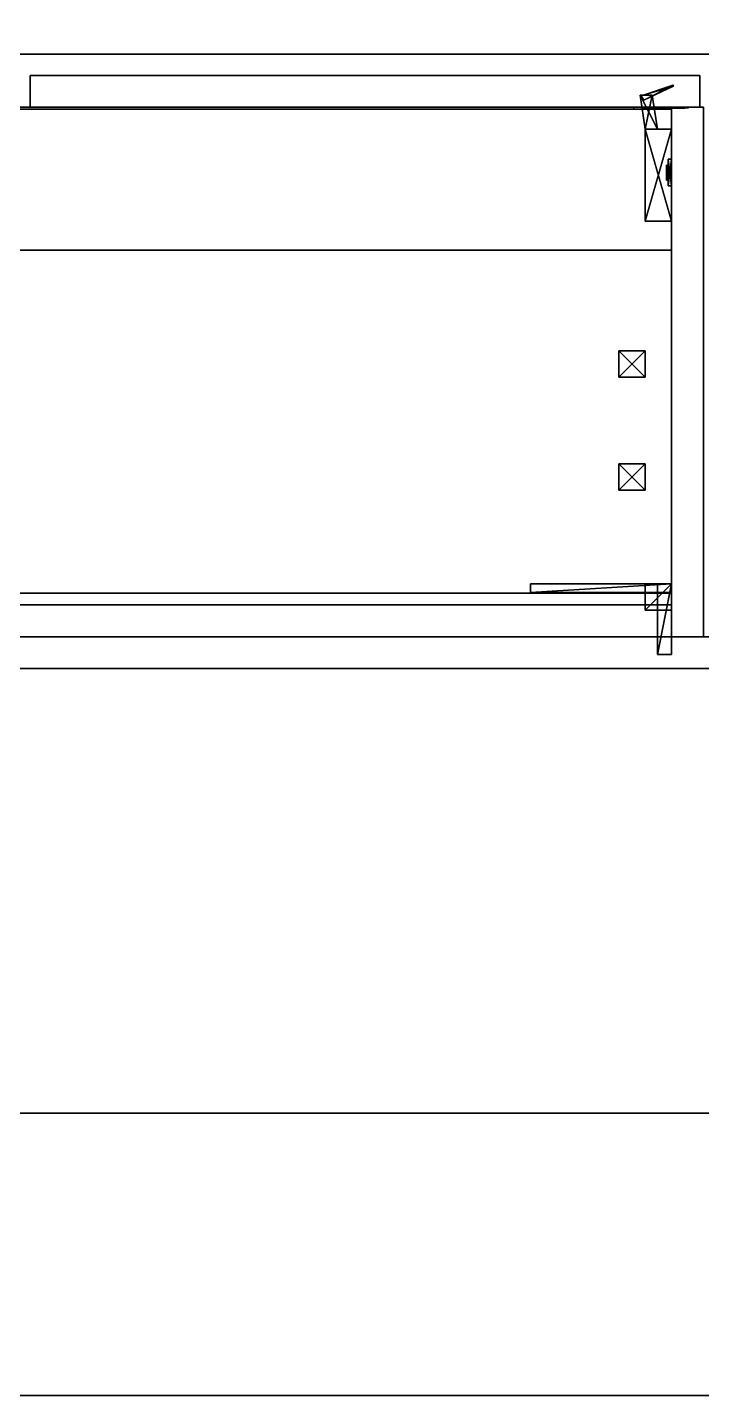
# Model space of a CAD drawing. Extents: x 0 to 6014, y -2463 to 0.
# Drawn here: x 2670 to 3052, y -2463 to -1688 of the extents above; entities that cross this region are included whole.
import ezdxf

# ---------------------------------------------------------------- set-up
doc = ezdxf.new("R2010")
doc.units = 0
for name, color, linetype in [('LAYER0', 7, 'CONTINUOUS'), ('LAYER1', 7, 'CONTINUOUS'), ('LAYER381', 7, 'CONTINUOUS'), ('LAYER426', 7, 'CONTINUOUS'), ('LAYER427', 7, 'CONTINUOUS'), ('LAYER429', 2, 'CONTINUOUS'), ('LAYER430', 7, 'CONTINUOUS'), ('LAYER431', 253, 'CONTINUOUS'), ('LAYER432', 253, 'CONTINUOUS'), ('LAYER433', 253, 'CONTINUOUS'), ('LAYER434', 253, 'CONTINUOUS'), ('LAYER435', 253, 'CONTINUOUS'), ('LAYER436', 253, 'CONTINUOUS'), ('LAYER445', 7, 'CONTINUOUS'), ('LAYER446', 7, 'CONTINUOUS'), ('LAYER447', 7, 'CONTINUOUS'), ('LAYER453', 28, 'CONTINUOUS'), ('LAYER454', 253, 'CONTINUOUS'), ('LAYER455', 28, 'CONTINUOUS'), ('LAYER456', 253, 'CONTINUOUS'), ('LAYER457', 251, 'CONTINUOUS'), ('LAYER458', 253, 'CONTINUOUS'), ('LAYER461', 253, 'CONTINUOUS'), ('LAYER564', 251, 'CONTINUOUS')]:
    doc.layers.add(name, color=color, linetype=linetype)

msp = doc.modelspace()

# ---------------------------------------------------------------- linework, layer by layer
at = {"layer": 'LAYER0'}
for points, invisible_edges in [([(1510, -275), (4585, -10), (2107, -1850), (1510, -275)], 7), ([(1510, -10, 5), (2107, -1850, 5), (4585, -10, 5), (1510, -10, 5)], 3), ([(2107, -1850), (4585, -10), (2107, -2463), (2107, -1850)], 3), ([(2107, -2463), (4585, -10), (4585, -650), (2107, -2463)], 5), ([(4585, -10, 5), (2107, -1850, 5), (4585, -650, 5), (4585, -10, 5)], 3), ([(2107, -2463), (4585, -650), (6013.69, -2463), (2107, -2463)], 3), ([(2107, -1850, 5), (6013.69, -2463, 5), (4585, -650, 5), (2107, -1850, 5)], 7), ([(6013.69, -2463, 5), (2107, -1850, 5), (2107, -2463, 5), (6013.69, -2463, 5)], 1), ([(6013.69, -2463, 5), (2107, -2463), (6013.69, -2463), (6013.69, -2463, 5)], 1), ([(2107, -2463), (6013.69, -2463, 5), (2107, -2463, 5), (2107, -2463)], 1)]:
    msp.add_3dface(points, dxfattribs=dict(at, invisible_edges=invisible_edges))
at = {"layer": 'LAYER381', "invisible_edges": 1}
for points in [[(3612, -1703, 895), (2257, -2303, 895), (2257, -1703, 895), (3612, -1703, 895)], [(2257, -2303, 895), (3612, -1703, 895), (3612, -2303, 895), (2257, -2303, 895)], [(2257, -1703, 915), (3612, -1703, 895), (2257, -1703, 895), (2257, -1703, 915)], [(3612, -1703, 895), (2257, -1703, 915), (3612, -1703, 915), (3612, -1703, 895)], [(3612, -2303, 915), (2257, -1703, 915), (2257, -2303, 915), (3612, -2303, 915)], [(2257, -1703, 915), (3612, -2303, 915), (3612, -1703, 915), (2257, -1703, 915)], [(3612, -2303, 915), (2257, -2303, 895), (3612, -2303, 895), (3612, -2303, 915)], [(2257, -2303, 895), (3612, -2303, 915), (2257, -2303, 915), (2257, -2303, 895)]]:
    msp.add_3dface(points, dxfattribs=at)
at = {"layer": 'LAYER426', "invisible_edges": 1}
for points in [[(3035, -2008.4, 543.5), (2305, -1733, 543.5), (2305, -2008.4, 543.5), (3035, -2008.4, 543.5)], [(2305, -1733, 543.5), (3035, -2008.4, 543.5), (3035, -1733, 543.5), (2305, -1733, 543.5)], [(3035, -1733, 525.5), (2305, -1733, 543.5), (3035, -1733, 543.5), (3035, -1733, 525.5)], [(2305, -1733, 543.5), (3035, -1733, 525.5), (2305, -1733, 525.5), (2305, -1733, 543.5)], [(3035, -1733, 525.5), (2305, -2008.4, 525.5), (2305, -1733, 525.5), (3035, -1733, 525.5)], [(2305, -2008.4, 525.5), (3035, -1733, 525.5), (3035, -2008.4, 525.5), (2305, -2008.4, 525.5)], [(3035, -2008.4, 543.5), (3035, -1733, 525.5), (3035, -1733, 543.5), (3035, -2008.4, 543.5)], [(3035, -1733, 525.5), (3035, -2008.4, 543.5), (3035, -2008.4, 525.5), (3035, -1733, 525.5)], [(2305, -2008.4, 525.5), (3035, -2008.4, 543.5), (2305, -2008.4, 543.5), (2305, -2008.4, 525.5)], [(3035, -2008.4, 543.5), (2305, -2008.4, 525.5), (3035, -2008.4, 525.5), (3035, -2008.4, 543.5)]]:
    msp.add_3dface(points, dxfattribs=at)
at = {"layer": 'LAYER427', "invisible_edges": 1}
for points in [[(3035, -2033, 895), (3035, -1733, 155), (3035, -2033, 155), (3035, -2033, 895)], [(3035, -1733, 155), (3035, -2033, 895), (3035, -1733, 895), (3035, -1733, 155)], [(3053, -2033, 155), (3035, -1733, 155), (3053, -1733, 155), (3053, -2033, 155)], [(3035, -1733, 155), (3053, -2033, 155), (3035, -2033, 155), (3035, -1733, 155)], [(3053, -1733, 895), (3035, -1733, 155), (3035, -1733, 895), (3053, -1733, 895)], [(3035, -1733, 155), (3053, -1733, 895), (3053, -1733, 155), (3035, -1733, 155)], [(3035, -2033, 895), (3053, -1733, 895), (3035, -1733, 895), (3035, -2033, 895)], [(3053, -1733, 895), (3035, -2033, 895), (3053, -2033, 895), (3053, -1733, 895)], [(3053, -2033, 155), (3035, -2033, 895), (3035, -2033, 155), (3053, -2033, 155)], [(3035, -2033, 895), (3053, -2033, 155), (3053, -2033, 895), (3035, -2033, 895)]]:
    msp.add_3dface(points, dxfattribs=at)
at = {"layer": 'LAYER429'}
for points in [[(2955, -2003, 842.5), (2955, -2008, 842.5), (2955, -2003, 865.5), (2955, -2003, 842.5)], [(2955, -2003, 865.5), (2955, -2008, 842.5), (2955, -2008, 865.5), (2955, -2003, 865.5)], [(2955, -2003, 865.5), (2955, -2008, 865.5), (3035, -2003, 865.5), (2955, -2003, 865.5)], [(3035, -2003, 865.5), (2955, -2008, 865.5), (3035, -2008, 865.5), (3035, -2003, 865.5)], [(2955, -2003, 865.5), (3035, -2003, 865.5), (2955, -2003, 842.5), (2955, -2003, 865.5)], [(2955, -2003, 842.5), (3035, -2003, 865.5), (3035, -2003, 842.5), (2955, -2003, 842.5)], [(2955, -2003, 842.5), (3035, -2003, 842.5), (2955, -2008, 842.5), (2955, -2003, 842.5)], [(2955, -2008, 842.5), (3035, -2003, 842.5), (3035, -2008, 842.5), (2955, -2008, 842.5)], [(3035, -2003, 865.5), (3035, -2008, 865.5), (3035, -2003, 842.5), (3035, -2003, 865.5)], [(3035, -2003, 842.5), (3035, -2008, 865.5), (3035, -2008, 842.5), (3035, -2003, 842.5)], [(2955, -2008, 842.5), (3035, -2008, 842.5), (2955, -2008, 865.5), (2955, -2008, 842.5)], [(2955, -2008, 865.5), (3035, -2008, 842.5), (3035, -2008, 865.5), (2955, -2008, 865.5)]]:
    msp.add_3dface(points, dxfattribs=at)
at = {"layer": 'LAYER430', "invisible_edges": 1}
for points in [[(3035, -2003, 842.5), (2955, -2003, 865.5), (3035, -2003, 865.5), (3035, -2003, 842.5)], [(2955, -2003, 865.5), (3035, -2003, 842.5), (2955, -2003, 842.5), (2955, -2003, 865.5)], [(3035, -2008, 865.5), (2955, -2003, 865.5), (2955, -2008, 865.5), (3035, -2008, 865.5)], [(2955, -2003, 865.5), (3035, -2008, 865.5), (3035, -2003, 865.5), (2955, -2003, 865.5)], [(2955, -2008, 842.5), (2955, -2003, 865.5), (2955, -2003, 842.5), (2955, -2008, 842.5)], [(2955, -2003, 865.5), (2955, -2008, 842.5), (2955, -2008, 865.5), (2955, -2003, 865.5)], [(3035, -2003, 842.5), (2955, -2008, 842.5), (2955, -2003, 842.5), (3035, -2003, 842.5)], [(2955, -2008, 842.5), (3035, -2003, 842.5), (3035, -2008, 842.5), (2955, -2008, 842.5)], [(3035, -2008, 865.5), (3035, -2003, 842.5), (3035, -2003, 865.5), (3035, -2008, 865.5)], [(3035, -2003, 842.5), (3035, -2008, 865.5), (3035, -2008, 842.5), (3035, -2003, 842.5)], [(2955, -2008, 842.5), (3035, -2008, 865.5), (2955, -2008, 865.5), (2955, -2008, 842.5)], [(3035, -2008, 865.5), (2955, -2008, 842.5), (3035, -2008, 842.5), (3035, -2008, 865.5)]]:
    msp.add_3dface(points, dxfattribs=at)
at = {"layer": 'LAYER431'}
for points in [[(3020, -2003, 850.5), (3020, -2018, 850.5), (3020, -2003, 865.5), (3020, -2003, 850.5)], [(3020, -2003, 865.5), (3020, -2018, 850.5), (3020, -2018, 865.5), (3020, -2003, 865.5)], [(3020, -2003, 865.5), (3020, -2018, 865.5), (3035, -2003, 865.5), (3020, -2003, 865.5)], [(3035, -2003, 865.5), (3020, -2018, 865.5), (3035, -2018, 865.5), (3035, -2003, 865.5)], [(3020, -2003, 865.5), (3035, -2003, 865.5), (3020, -2003, 850.5), (3020, -2003, 865.5)], [(3020, -2003, 850.5), (3035, -2003, 865.5), (3035, -2003, 850.5), (3020, -2003, 850.5)], [(3020, -2003, 850.5), (3035, -2003, 850.5), (3020, -2018, 850.5), (3020, -2003, 850.5)], [(3020, -2018, 850.5), (3035, -2003, 850.5), (3035, -2018, 850.5), (3020, -2018, 850.5)], [(3035, -2003, 865.5), (3035, -2018, 865.5), (3035, -2003, 850.5), (3035, -2003, 865.5)], [(3035, -2003, 850.5), (3035, -2018, 865.5), (3035, -2018, 850.5), (3035, -2003, 850.5)], [(3020, -2018, 850.5), (3035, -2018, 850.5), (3020, -2018, 865.5), (3020, -2018, 850.5)], [(3020, -2018, 865.5), (3035, -2018, 850.5), (3035, -2018, 865.5), (3020, -2018, 865.5)]]:
    msp.add_3dface(points, dxfattribs=at)
at = {"layer": 'LAYER432'}
for points in [[(3020, -2003, 850.5), (3020, -2018, 850.5), (3020, -2003, 865.5), (3020, -2003, 850.5)], [(3020, -2003, 865.5), (3020, -2018, 850.5), (3020, -2018, 865.5), (3020, -2003, 865.5)], [(3020, -2003, 865.5), (3020, -2018, 865.5), (3035, -2003, 865.5), (3020, -2003, 865.5)], [(3035, -2003, 865.5), (3020, -2018, 865.5), (3035, -2018, 865.5), (3035, -2003, 865.5)], [(3020, -2003, 865.5), (3035, -2003, 865.5), (3020, -2003, 850.5), (3020, -2003, 865.5)], [(3020, -2003, 850.5), (3035, -2003, 865.5), (3035, -2003, 850.5), (3020, -2003, 850.5)], [(3020, -2003, 850.5), (3035, -2003, 850.5), (3020, -2018, 850.5), (3020, -2003, 850.5)], [(3020, -2018, 850.5), (3035, -2003, 850.5), (3035, -2018, 850.5), (3020, -2018, 850.5)], [(3035, -2003, 865.5), (3035, -2018, 865.5), (3035, -2003, 850.5), (3035, -2003, 865.5)], [(3035, -2003, 850.5), (3035, -2018, 865.5), (3035, -2018, 850.5), (3035, -2003, 850.5)], [(3020, -2018, 850.5), (3035, -2018, 850.5), (3020, -2018, 865.5), (3020, -2018, 850.5)], [(3020, -2018, 865.5), (3035, -2018, 850.5), (3035, -2018, 865.5), (3020, -2018, 865.5)]]:
    msp.add_3dface(points, dxfattribs=at)
at = {"layer": 'LAYER433'}
for points in [[(3020, -2003, 850.5), (3020, -2018, 850.5), (3020, -2003, 865.5), (3020, -2003, 850.5)], [(3020, -2003, 865.5), (3020, -2018, 850.5), (3020, -2018, 865.5), (3020, -2003, 865.5)], [(3020, -2003, 865.5), (3020, -2018, 865.5), (3035, -2003, 865.5), (3020, -2003, 865.5)], [(3035, -2003, 865.5), (3020, -2018, 865.5), (3035, -2018, 865.5), (3035, -2003, 865.5)], [(3020, -2003, 865.5), (3035, -2003, 865.5), (3020, -2003, 850.5), (3020, -2003, 865.5)], [(3020, -2003, 850.5), (3035, -2003, 865.5), (3035, -2003, 850.5), (3020, -2003, 850.5)], [(3020, -2003, 850.5), (3035, -2003, 850.5), (3020, -2018, 850.5), (3020, -2003, 850.5)], [(3020, -2018, 850.5), (3035, -2003, 850.5), (3035, -2018, 850.5), (3020, -2018, 850.5)], [(3035, -2003, 865.5), (3035, -2018, 865.5), (3035, -2003, 850.5), (3035, -2003, 865.5)], [(3035, -2003, 850.5), (3035, -2018, 865.5), (3035, -2018, 850.5), (3035, -2003, 850.5)], [(3020, -2018, 850.5), (3035, -2018, 850.5), (3020, -2018, 865.5), (3020, -2018, 850.5)], [(3020, -2018, 865.5), (3035, -2018, 850.5), (3035, -2018, 865.5), (3020, -2018, 865.5)]]:
    msp.add_3dface(points, dxfattribs=at)
at = {"layer": 'LAYER434'}
for points in [[(3020, -2003, 850.5), (3020, -2018, 850.5), (3020, -2003, 865.5), (3020, -2003, 850.5)], [(3020, -2003, 865.5), (3020, -2018, 850.5), (3020, -2018, 865.5), (3020, -2003, 865.5)], [(3020, -2003, 865.5), (3020, -2018, 865.5), (3035, -2003, 865.5), (3020, -2003, 865.5)], [(3035, -2003, 865.5), (3020, -2018, 865.5), (3035, -2018, 865.5), (3035, -2003, 865.5)], [(3020, -2003, 865.5), (3035, -2003, 865.5), (3020, -2003, 850.5), (3020, -2003, 865.5)], [(3020, -2003, 850.5), (3035, -2003, 865.5), (3035, -2003, 850.5), (3020, -2003, 850.5)], [(3020, -2003, 850.5), (3035, -2003, 850.5), (3020, -2018, 850.5), (3020, -2003, 850.5)], [(3020, -2018, 850.5), (3035, -2003, 850.5), (3035, -2018, 850.5), (3020, -2018, 850.5)], [(3035, -2003, 865.5), (3035, -2018, 865.5), (3035, -2003, 850.5), (3035, -2003, 865.5)], [(3035, -2003, 850.5), (3035, -2018, 865.5), (3035, -2018, 850.5), (3035, -2003, 850.5)], [(3020, -2018, 850.5), (3035, -2018, 850.5), (3020, -2018, 865.5), (3020, -2018, 850.5)], [(3020, -2018, 865.5), (3035, -2018, 850.5), (3035, -2018, 865.5), (3020, -2018, 865.5)]]:
    msp.add_3dface(points, dxfattribs=at)
at = {"layer": 'LAYER435'}
for points in [[(3027, -2003, 857.5), (3027, -2043, 857.5), (3027, -2003, 865.5), (3027, -2003, 857.5)], [(3027, -2003, 865.5), (3027, -2043, 857.5), (3027, -2043, 865.5), (3027, -2003, 865.5)], [(3027, -2003, 865.5), (3027, -2043, 865.5), (3035, -2003, 865.5), (3027, -2003, 865.5)], [(3035, -2003, 865.5), (3027, -2043, 865.5), (3035, -2043, 865.5), (3035, -2003, 865.5)], [(3027, -2003, 865.5), (3035, -2003, 865.5), (3027, -2003, 857.5), (3027, -2003, 865.5)], [(3027, -2003, 857.5), (3035, -2003, 865.5), (3035, -2003, 857.5), (3027, -2003, 857.5)], [(3027, -2003, 857.5), (3035, -2003, 857.5), (3027, -2043, 857.5), (3027, -2003, 857.5)], [(3027, -2043, 857.5), (3035, -2003, 857.5), (3035, -2043, 857.5), (3027, -2043, 857.5)], [(3035, -2003, 865.5), (3035, -2043, 865.5), (3035, -2003, 857.5), (3035, -2003, 865.5)], [(3035, -2003, 857.5), (3035, -2043, 865.5), (3035, -2043, 857.5), (3035, -2003, 857.5)], [(3027, -2043, 857.5), (3035, -2043, 857.5), (3027, -2043, 865.5), (3027, -2043, 857.5)], [(3027, -2043, 865.5), (3035, -2043, 857.5), (3035, -2043, 865.5), (3027, -2043, 865.5)]]:
    msp.add_3dface(points, dxfattribs=at)
at = {"layer": 'LAYER436'}
for points in [[(2955, -2003, 849.5), (2955, -2008, 849.5), (2955, -2003, 865.5), (2955, -2003, 849.5)], [(2955, -2003, 865.5), (2955, -2008, 849.5), (2955, -2008, 865.5), (2955, -2003, 865.5)], [(2955, -2003, 865.5), (2955, -2008, 865.5), (3035, -2003, 865.5), (2955, -2003, 865.5)], [(3035, -2003, 865.5), (2955, -2008, 865.5), (3035, -2008, 865.5), (3035, -2003, 865.5)], [(2955, -2003, 865.5), (3035, -2003, 865.5), (2955, -2003, 849.5), (2955, -2003, 865.5)], [(2955, -2003, 849.5), (3035, -2003, 865.5), (3035, -2003, 849.5), (2955, -2003, 849.5)], [(2955, -2003, 849.5), (3035, -2003, 849.5), (2955, -2008, 849.5), (2955, -2003, 849.5)], [(2955, -2008, 849.5), (3035, -2003, 849.5), (3035, -2008, 849.5), (2955, -2008, 849.5)], [(3035, -2003, 865.5), (3035, -2008, 865.5), (3035, -2003, 849.5), (3035, -2003, 865.5)], [(3035, -2003, 849.5), (3035, -2008, 865.5), (3035, -2008, 849.5), (3035, -2003, 849.5)], [(2955, -2008, 849.5), (3035, -2008, 849.5), (2955, -2008, 865.5), (2955, -2008, 849.5)], [(2955, -2008, 865.5), (3035, -2008, 849.5), (3035, -2008, 865.5), (2955, -2008, 865.5)]]:
    msp.add_3dface(points, dxfattribs=at)
at = {"layer": 'LAYER445', "invisible_edges": 1}
for points in [[(2305, -2033, 156), (3035, -1733, 156), (3035, -2033, 156), (2305, -2033, 156)], [(3035, -1733, 156), (2305, -2033, 156), (2305, -1733, 156), (3035, -1733, 156)], [(2305, -1733, 174), (3035, -1733, 156), (2305, -1733, 156), (2305, -1733, 174)], [(3035, -1733, 156), (2305, -1733, 174), (3035, -1733, 174), (3035, -1733, 156)], [(2305, -1733, 174), (3035, -2033, 174), (3035, -1733, 174), (2305, -1733, 174)], [(3035, -2033, 174), (2305, -1733, 174), (2305, -2033, 174), (3035, -2033, 174)], [(3035, -2033, 174), (3035, -1733, 156), (3035, -1733, 174), (3035, -2033, 174)], [(3035, -1733, 156), (3035, -2033, 174), (3035, -2033, 156), (3035, -1733, 156)], [(3035, -2033, 174), (2305, -2033, 156), (3035, -2033, 156), (3035, -2033, 174)], [(2305, -2033, 156), (3035, -2033, 174), (2305, -2033, 174), (2305, -2033, 156)]]:
    msp.add_3dface(points, dxfattribs=at)
at = {"layer": 'LAYER446', "invisible_edges": 1}
for points in [[(2305, -1814, 876.5), (3035, -1734, 876.5), (3035, -1814, 876.5), (2305, -1814, 876.5)], [(3035, -1734, 876.5), (2305, -1814, 876.5), (2305, -1734, 876.5), (3035, -1734, 876.5)], [(2305, -1734, 894.5), (3035, -1734, 876.5), (2305, -1734, 876.5), (2305, -1734, 894.5)], [(3035, -1734, 876.5), (2305, -1734, 894.5), (3035, -1734, 894.5), (3035, -1734, 876.5)], [(2305, -1734, 894.5), (3035, -1814, 894.5), (3035, -1734, 894.5), (2305, -1734, 894.5)], [(3035, -1814, 894.5), (2305, -1734, 894.5), (2305, -1814, 894.5), (3035, -1814, 894.5)], [(3035, -1814, 894.5), (3035, -1734, 876.5), (3035, -1734, 894.5), (3035, -1814, 894.5)], [(3035, -1734, 876.5), (3035, -1814, 894.5), (3035, -1814, 876.5), (3035, -1734, 876.5)], [(3035, -1814, 894.5), (2305, -1814, 876.5), (3035, -1814, 876.5), (3035, -1814, 894.5)], [(2305, -1814, 876.5), (3035, -1814, 894.5), (2305, -1814, 894.5), (2305, -1814, 876.5)]]:
    msp.add_3dface(points, dxfattribs=at)
at = {"layer": 'LAYER447', "invisible_edges": 1}
for points in [[(2305, -2015, 775), (3035, -2033, 775), (2305, -2033, 775), (2305, -2015, 775)], [(3035, -2033, 775), (2305, -2015, 775), (3035, -2015, 775), (3035, -2033, 775)], [(3035, -2015, 895), (2305, -2033, 895), (3035, -2033, 895), (3035, -2015, 895)], [(2305, -2033, 895), (3035, -2015, 895), (2305, -2015, 895), (2305, -2033, 895)], [(2305, -2015, 775), (3035, -2015, 895), (3035, -2015, 775), (2305, -2015, 775)], [(3035, -2015, 895), (2305, -2015, 775), (2305, -2015, 895), (3035, -2015, 895)], [(3035, -2015, 895), (3035, -2033, 775), (3035, -2015, 775), (3035, -2015, 895)], [(3035, -2033, 775), (3035, -2015, 895), (3035, -2033, 895), (3035, -2033, 775)], [(2305, -2033, 895), (3035, -2033, 775), (3035, -2033, 895), (2305, -2033, 895)], [(3035, -2033, 775), (2305, -2033, 895), (2305, -2033, 775), (3035, -2033, 775)]]:
    msp.add_3dface(points, dxfattribs=at)
at = {"layer": 'LAYER453'}
for points in [[(3013.5, -1734, 279), (3013.5, -1733, 279), (3013.5, -1734, 279)], [(3031.5, -1734, 237), (3031.5, -1733, 237), (3013.5, -1733, 237), (3013.5, -1734, 237)], [(3013.5, -1733, 237), (3013.5, -1733, 279), (3013.5, -1734, 279), (3013.5, -1734, 237)], [(3031.5, -1734, 279), (3031.5, -1733, 279), (3013.5, -1733, 279), (3013.5, -1734, 279)], [(3013.5, -1733, 237), (3031.5, -1733, 237), (3031.5, -1733, 279), (3013.5, -1733, 279)], [(3013.5, -1734, 237), (3031.5, -1734, 237), (3031.5, -1734, 237), (3013.5, -1734, 237)], [(3013.5, -1734, 279), (3031.5, -1734, 279), (3031.5, -1734, 279), (3013.5, -1734, 279)], [(3018.5, -1733, 249), (3018.5, -1733, 267), (3018.5, -1733, 249)], [(3018.5, -1734, 249), (3018.5, -1733, 249), (3018.5, -1733, 267), (3018.5, -1734, 267)], [(3018.5, -1734, 249), (3018.5, -1733, 249), (3031.5, -1733, 249), (3031.5, -1734, 249)], [(3018.5, -1734, 267), (3018.5, -1733, 267), (3031.5, -1733, 267), (3031.5, -1734, 267)], [(3031.5, -1733, 249), (3031.5, -1733, 237), (3031.5, -1733, 249)], [(3031.5, -1733, 267), (3031.5, -1733, 279), (3031.5, -1733, 267)], [(3031.5, -1734, 249), (3031.5, -1733, 249), (3031.5, -1733, 237), (3031.5, -1734, 237)], [(3031.5, -1734, 267), (3031.5, -1733, 267), (3031.5, -1733, 279), (3031.5, -1734, 279)]]:
    msp.add_3dface(points, dxfattribs=at)
for points, invisible_edges in [([(3013.5, -1734, 279), (3013.5, -1734, 237), (3018.5, -1734, 249), (3018.5, -1734, 267)], 10), ([(3013.5, -1734, 237), (3018.5, -1734, 249), (3031.5, -1734, 249), (3031.5, -1734, 237)], 1), ([(3013.5, -1734, 279), (3018.5, -1734, 267), (3031.5, -1734, 267), (3031.5, -1734, 279)], 1), ([(3031.5, -1733.5, 267), (3031.5, -1733.5, 249), (3018.5, -1733.5, 249), (3018.5, -1733.5, 267)], 1), ([(3031.5, -1733.25, 245), (3036.475, -1733.25, 245.9896), (3035.5, -1733.25, 252.5), (3031.5, -1733.25, 249)], 2), ([(3036.475, -1733.25, 270.0104), (3031.5, -1733.25, 271), (3031.5, -1733.25, 267), (3035.5, -1733.25, 263.5)], 8), ([(3035.709, -1733.5, 263.3167), (3035.5, -1733.5, 252.5), (3031.5, -1733.5, 249), (3031.5, -1733.5, 267)], 5), ([(3036.475, -1733.25, 245.9896), (3040.692, -1733.25, 248.8076), (3039, -1733.25, 252.5), (3035.5, -1733.25, 252.5)], 10), ([(3040.692, -1733.25, 267.1924), (3036.475, -1733.25, 270.0104), (3035.5, -1733.25, 263.5), (3039, -1733.25, 263.5)], 10), ([(3042.5, -1733.5, 263.5), (3042.5, -1733.5, 252.5), (3035.5, -1733.5, 252.5), (3035.709, -1733.5, 263.3167)], 4), ([(3040.692, -1733.25, 248.8076), (3043.51, -1733.25, 253.0251), (3042.5, -1733.25, 252.5), (3039, -1733.25, 252.5)], 10), ([(3043.51, -1733.25, 262.9749), (3040.692, -1733.25, 267.1924), (3039, -1733.25, 263.5), (3042.5, -1733.25, 263.5)], 10), ([(3043.51, -1733.25, 253.0251), (3044.5, -1733.25, 258), (3042.5, -1733.25, 258), (3042.5, -1733.25, 252.5)], 10), ([(3044.5, -1733.25, 258), (3043.51, -1733.25, 262.9749), (3042.5, -1733.25, 263.5), (3042.5, -1733.25, 258)], 10)]:
    msp.add_3dface(points, dxfattribs=dict(at, invisible_edges=invisible_edges))
at = {"layer": 'LAYER454'}
for points in [[(3017.818, -1726.544, 252.3477), (3035.591, -1720.5, 252.3477), (3019.308, -1728.925, 252.3477), (3017.818, -1726.544, 252.3477)], [(3035.591, -1720.5, 263.652), (3017.818, -1726.544, 263.652), (3036.082, -1721.077, 263.652), (3035.591, -1720.5, 263.652)], [(3017.818, -1726.544, 252.3477), (3035.591, -1720.5, 263.652), (3035.591, -1720.5, 252.3477), (3017.818, -1726.544, 252.3477)], [(3017.818, -1726.544, 263.652), (3035.591, -1720.5, 263.652), (3017.818, -1726.544, 252.3477), (3017.818, -1726.544, 263.652)], [(3036.082, -1721.077, 263.652), (3017.818, -1726.544, 263.652), (3019.308, -1728.925, 263.652), (3036.082, -1721.077, 263.652)], [(3019.308, -1728.925, 252.3477), (3035.591, -1720.5, 252.3477), (3036.082, -1721.077, 252.3477), (3019.308, -1728.925, 252.3477)], [(3027.042, -1745.5, 251.2174), (3017.094, -1726.135, 251.2174), (3024.058, -1726.135, 251.2174), (3027.042, -1745.5, 251.2174)], [(3020.079, -1745.5, 251.2174), (3017.094, -1726.135, 251.2174), (3027.042, -1745.5, 251.2174), (3020.079, -1745.5, 251.2174)], [(3017.094, -1726.135, 264.7826), (3020.079, -1745.5, 264.7826), (3024.058, -1726.135, 264.7826), (3017.094, -1726.135, 264.7826)], [(3020.079, -1745.5, 251.2174), (3017.094, -1726.135, 264.7826), (3017.094, -1726.135, 251.2174), (3020.079, -1745.5, 251.2174)], [(3020.079, -1745.5, 264.7826), (3017.094, -1726.135, 264.7826), (3020.079, -1745.5, 251.2174), (3020.079, -1745.5, 264.7826)], [(3024.058, -1726.135, 264.7826), (3020.079, -1745.5, 264.7826), (3027.042, -1745.5, 264.7826), (3024.058, -1726.135, 264.7826)], [(3035, -1797.5, 251.2174), (3020.079, -1745.5, 251.2174), (3035, -1745.5, 251.2174), (3035, -1797.5, 251.2174)], [(3020.079, -1797.5, 251.2174), (3020.079, -1745.5, 251.2174), (3035, -1797.5, 251.2174), (3020.079, -1797.5, 251.2174)], [(3035, -1745.5, 264.7826), (3020.079, -1797.5, 264.7826), (3035, -1797.5, 264.7826), (3035, -1745.5, 264.7826)], [(3020.079, -1745.5, 264.7826), (3020.079, -1797.5, 264.7826), (3035, -1745.5, 264.7826), (3020.079, -1745.5, 264.7826)], [(3020.079, -1797.5, 251.2174), (3020.079, -1745.5, 264.7826), (3020.079, -1745.5, 251.2174), (3020.079, -1797.5, 251.2174)], [(3020.079, -1797.5, 264.7826), (3020.079, -1745.5, 264.7826), (3020.079, -1797.5, 251.2174), (3020.079, -1797.5, 264.7826)], [(3033.01, -1765.757, 276.0869), (3032.016, -1770, 271.2909), (3032.016, -1765.757, 276.0869), (3033.01, -1765.757, 276.0869)], [(3033.01, -1770, 271.2909), (3032.016, -1770, 271.2909), (3033.01, -1765.757, 276.0869), (3033.01, -1770, 271.2909)], [(3033.01, -1765.757, 276.0869), (3032.016, -1770, 280.883), (3033.01, -1770, 280.883), (3033.01, -1765.757, 276.0869)], [(3032.016, -1765.757, 276.0869), (3032.016, -1770, 280.883), (3033.01, -1765.757, 276.0869), (3032.016, -1765.757, 276.0869)], [(3032.016, -1765.757, 276.0869), (3032.016, -1774.243, 276.0869), (3032.016, -1770, 280.883), (3032.016, -1765.757, 276.0869)], [(3032.016, -1770, 271.2909), (3032.016, -1774.243, 276.0869), (3032.016, -1765.757, 276.0869), (3032.016, -1770, 271.2909)], [(3033.01, -1765.757, 239.913), (3032.016, -1770, 235.117), (3032.016, -1765.757, 239.913), (3033.01, -1765.757, 239.913)], [(3033.01, -1770, 235.117), (3032.016, -1770, 235.117), (3033.01, -1765.757, 239.913), (3033.01, -1770, 235.117)], [(3033.01, -1765.757, 239.913), (3032.016, -1770, 244.7091), (3033.01, -1770, 244.7091), (3033.01, -1765.757, 239.913)], [(3032.016, -1765.757, 239.913), (3032.016, -1770, 244.7091), (3033.01, -1765.757, 239.913), (3032.016, -1765.757, 239.913)], [(3032.016, -1765.757, 239.913), (3032.016, -1774.243, 239.913), (3032.016, -1770, 244.7091), (3032.016, -1765.757, 239.913)], [(3032.016, -1770, 235.117), (3032.016, -1774.243, 239.913), (3032.016, -1765.757, 239.913), (3032.016, -1770, 235.117)], [(3035, -1777.5, 284), (3035, -1762.5, 284), (3033.01, -1762.5, 284), (3035, -1777.5, 284)], [(3033.01, -1777.5, 284), (3035, -1777.5, 284), (3033.01, -1762.5, 284), (3033.01, -1777.5, 284)], [(3035, -1762.5, 232), (3035, -1777.5, 232), (3033.01, -1777.5, 232), (3035, -1762.5, 232)], [(3033.01, -1762.5, 232), (3035, -1762.5, 232), (3033.01, -1777.5, 232), (3033.01, -1762.5, 232)], [(3033.01, -1762.5, 284), (3035, -1762.5, 284), (3035, -1762.5, 232), (3033.01, -1762.5, 284)], [(3033.01, -1762.5, 232), (3033.01, -1762.5, 284), (3035, -1762.5, 232), (3033.01, -1762.5, 232)], [(3033.01, -1777.5, 284), (3033.01, -1762.5, 284), (3033.01, -1762.5, 232), (3033.01, -1777.5, 284)], [(3033.01, -1777.5, 232), (3033.01, -1777.5, 284), (3033.01, -1762.5, 232), (3033.01, -1777.5, 232)], [(3033.01, -1765.757, 276.0869), (3033.01, -1770, 271.2909), (3033.01, -1770, 280.883), (3033.01, -1765.757, 276.0869)], [(3033.01, -1765.757, 239.913), (3033.01, -1770, 235.117), (3033.01, -1770, 244.7091), (3033.01, -1765.757, 239.913)], [(3033.01, -1770, 271.2909), (3032.016, -1774.243, 276.0869), (3032.016, -1770, 271.2909), (3033.01, -1770, 271.2909)], [(3033.01, -1774.243, 276.0869), (3032.016, -1774.243, 276.0869), (3033.01, -1770, 271.2909), (3033.01, -1774.243, 276.0869)], [(3033.01, -1774.243, 276.0869), (3032.016, -1770, 280.883), (3032.016, -1774.243, 276.0869), (3033.01, -1774.243, 276.0869)], [(3033.01, -1770, 280.883), (3032.016, -1770, 280.883), (3033.01, -1774.243, 276.0869), (3033.01, -1770, 280.883)], [(3033.01, -1770, 235.117), (3032.016, -1774.243, 239.913), (3032.016, -1770, 235.117), (3033.01, -1770, 235.117)], [(3033.01, -1774.243, 239.913), (3032.016, -1774.243, 239.913), (3033.01, -1770, 235.117), (3033.01, -1774.243, 239.913)], [(3033.01, -1774.243, 239.913), (3032.016, -1770, 244.7091), (3032.016, -1774.243, 239.913), (3033.01, -1774.243, 239.913)], [(3033.01, -1770, 244.7091), (3032.016, -1770, 244.7091), (3033.01, -1774.243, 239.913), (3033.01, -1770, 244.7091)], [(3033.01, -1770, 271.2909), (3033.01, -1774.243, 276.0869), (3033.01, -1770, 280.883), (3033.01, -1770, 271.2909)], [(3033.01, -1770, 235.117), (3033.01, -1774.243, 239.913), (3033.01, -1770, 244.7091), (3033.01, -1770, 235.117)], [(3035, -1777.5, 232), (3035, -1777.5, 284), (3033.01, -1777.5, 284), (3035, -1777.5, 232)], [(3033.01, -1777.5, 232), (3035, -1777.5, 232), (3033.01, -1777.5, 284), (3033.01, -1777.5, 232)], [(3035, -1797.5, 264.7826), (3020.079, -1797.5, 251.2174), (3035, -1797.5, 251.2174), (3035, -1797.5, 264.7826)], [(3020.079, -1797.5, 264.7826), (3020.079, -1797.5, 251.2174), (3035, -1797.5, 264.7826), (3020.079, -1797.5, 264.7826)]]:
    msp.add_3dface(points, dxfattribs=at)
at = {"layer": 'LAYER455'}
for points in [[(3013.5, -1734, 813), (3013.5, -1733, 813), (3013.5, -1734, 813)], [(3031.5, -1734, 771), (3031.5, -1733, 771), (3013.5, -1733, 771), (3013.5, -1734, 771)], [(3013.5, -1733, 771), (3013.5, -1733, 813), (3013.5, -1734, 813), (3013.5, -1734, 771)], [(3031.5, -1734, 813), (3031.5, -1733, 813), (3013.5, -1733, 813), (3013.5, -1734, 813)], [(3013.5, -1733, 771), (3031.5, -1733, 771), (3031.5, -1733, 813), (3013.5, -1733, 813)], [(3013.5, -1734, 771), (3031.5, -1734, 771), (3031.5, -1734, 771), (3013.5, -1734, 771)], [(3013.5, -1734, 813), (3031.5, -1734, 813), (3031.5, -1734, 813), (3013.5, -1734, 813)], [(3018.5, -1733, 783), (3018.5, -1733, 801), (3018.5, -1733, 783)], [(3018.5, -1734, 783), (3018.5, -1733, 783), (3018.5, -1733, 801), (3018.5, -1734, 801)], [(3018.5, -1734, 783), (3018.5, -1733, 783), (3031.5, -1733, 783), (3031.5, -1734, 783)], [(3018.5, -1734, 801), (3018.5, -1733, 801), (3031.5, -1733, 801), (3031.5, -1734, 801)], [(3031.5, -1733, 783), (3031.5, -1733, 771), (3031.5, -1733, 783)], [(3031.5, -1733, 801), (3031.5, -1733, 813), (3031.5, -1733, 801)], [(3031.5, -1734, 783), (3031.5, -1733, 783), (3031.5, -1733, 771), (3031.5, -1734, 771)], [(3031.5, -1734, 801), (3031.5, -1733, 801), (3031.5, -1733, 813), (3031.5, -1734, 813)]]:
    msp.add_3dface(points, dxfattribs=at)
for points, invisible_edges in [([(3013.5, -1734, 813), (3013.5, -1734, 771), (3018.5, -1734, 783), (3018.5, -1734, 801)], 10), ([(3013.5, -1734, 771), (3018.5, -1734, 783), (3031.5, -1734, 783), (3031.5, -1734, 771)], 1), ([(3013.5, -1734, 813), (3018.5, -1734, 801), (3031.5, -1734, 801), (3031.5, -1734, 813)], 1), ([(3031.5, -1733.5, 801), (3031.5, -1733.5, 783), (3018.5, -1733.5, 783), (3018.5, -1733.5, 801)], 1), ([(3031.5, -1733.25, 779), (3036.475, -1733.25, 779.9896), (3035.5, -1733.25, 786.5), (3031.5, -1733.25, 783)], 2), ([(3036.475, -1733.25, 804.0104), (3031.5, -1733.25, 805), (3031.5, -1733.25, 801), (3035.5, -1733.25, 797.5)], 8), ([(3035.709, -1733.5, 797.3167), (3035.5, -1733.5, 786.5), (3031.5, -1733.5, 783), (3031.5, -1733.5, 801)], 5), ([(3036.475, -1733.25, 779.9896), (3040.692, -1733.25, 782.8076), (3039, -1733.25, 786.5), (3035.5, -1733.25, 786.5)], 10), ([(3040.692, -1733.25, 801.1924), (3036.475, -1733.25, 804.0104), (3035.5, -1733.25, 797.5), (3039, -1733.25, 797.5)], 10), ([(3042.5, -1733.5, 797.5), (3042.5, -1733.5, 786.5), (3035.5, -1733.5, 786.5), (3035.709, -1733.5, 797.3167)], 4), ([(3040.692, -1733.25, 782.8076), (3043.51, -1733.25, 787.0251), (3042.5, -1733.25, 786.5), (3039, -1733.25, 786.5)], 10), ([(3043.51, -1733.25, 796.9749), (3040.692, -1733.25, 801.1924), (3039, -1733.25, 797.5), (3042.5, -1733.25, 797.5)], 10), ([(3043.51, -1733.25, 787.0251), (3044.5, -1733.25, 792), (3042.5, -1733.25, 792), (3042.5, -1733.25, 786.5)], 10), ([(3044.5, -1733.25, 792), (3043.51, -1733.25, 796.9749), (3042.5, -1733.25, 797.5), (3042.5, -1733.25, 792)], 10)]:
    msp.add_3dface(points, dxfattribs=dict(at, invisible_edges=invisible_edges))
at = {"layer": 'LAYER456'}
for points in [[(3017.818, -1726.544, 786.3477), (3035.591, -1720.5, 786.3477), (3019.308, -1728.925, 786.3477), (3017.818, -1726.544, 786.3477)], [(3035.591, -1720.5, 797.652), (3017.818, -1726.544, 797.652), (3036.082, -1721.077, 797.652), (3035.591, -1720.5, 797.652)], [(3017.818, -1726.544, 786.3477), (3035.591, -1720.5, 797.652), (3035.591, -1720.5, 786.3477), (3017.818, -1726.544, 786.3477)], [(3017.818, -1726.544, 797.652), (3035.591, -1720.5, 797.652), (3017.818, -1726.544, 786.3477), (3017.818, -1726.544, 797.652)], [(3036.082, -1721.077, 797.652), (3017.818, -1726.544, 797.652), (3019.308, -1728.925, 797.652), (3036.082, -1721.077, 797.652)], [(3019.308, -1728.925, 786.3477), (3035.591, -1720.5, 786.3477), (3036.082, -1721.077, 786.3477), (3019.308, -1728.925, 786.3477)], [(3027.042, -1745.5, 785.2174), (3017.094, -1726.135, 785.2174), (3024.058, -1726.135, 785.2174), (3027.042, -1745.5, 785.2174)], [(3020.079, -1745.5, 785.2174), (3017.094, -1726.135, 785.2174), (3027.042, -1745.5, 785.2174), (3020.079, -1745.5, 785.2174)], [(3017.094, -1726.135, 798.7826), (3020.079, -1745.5, 798.7826), (3024.058, -1726.135, 798.7826), (3017.094, -1726.135, 798.7826)], [(3020.079, -1745.5, 785.2174), (3017.094, -1726.135, 798.7826), (3017.094, -1726.135, 785.2174), (3020.079, -1745.5, 785.2174)], [(3020.079, -1745.5, 798.7826), (3017.094, -1726.135, 798.7826), (3020.079, -1745.5, 785.2174), (3020.079, -1745.5, 798.7826)], [(3024.058, -1726.135, 798.7826), (3020.079, -1745.5, 798.7826), (3027.042, -1745.5, 798.7826), (3024.058, -1726.135, 798.7826)], [(3035, -1797.5, 785.2174), (3020.079, -1745.5, 785.2174), (3035, -1745.5, 785.2174), (3035, -1797.5, 785.2174)], [(3020.079, -1797.5, 785.2174), (3020.079, -1745.5, 785.2174), (3035, -1797.5, 785.2174), (3020.079, -1797.5, 785.2174)], [(3035, -1745.5, 798.7826), (3020.079, -1797.5, 798.7826), (3035, -1797.5, 798.7826), (3035, -1745.5, 798.7826)], [(3020.079, -1745.5, 798.7826), (3020.079, -1797.5, 798.7826), (3035, -1745.5, 798.7826), (3020.079, -1745.5, 798.7826)], [(3020.079, -1797.5, 785.2174), (3020.079, -1745.5, 798.7826), (3020.079, -1745.5, 785.2174), (3020.079, -1797.5, 785.2174)], [(3020.079, -1797.5, 798.7826), (3020.079, -1745.5, 798.7826), (3020.079, -1797.5, 785.2174), (3020.079, -1797.5, 798.7826)], [(3033.01, -1765.757, 810.087), (3032.016, -1770, 805.291), (3032.016, -1765.757, 810.087), (3033.01, -1765.757, 810.087)], [(3033.01, -1770, 805.291), (3032.016, -1770, 805.291), (3033.01, -1765.757, 810.087), (3033.01, -1770, 805.291)], [(3033.01, -1765.757, 810.087), (3032.016, -1770, 814.883), (3033.01, -1770, 814.883), (3033.01, -1765.757, 810.087)], [(3032.016, -1765.757, 810.087), (3032.016, -1770, 814.883), (3033.01, -1765.757, 810.087), (3032.016, -1765.757, 810.087)], [(3032.016, -1765.757, 810.087), (3032.016, -1774.243, 810.087), (3032.016, -1770, 814.883), (3032.016, -1765.757, 810.087)], [(3032.016, -1770, 805.291), (3032.016, -1774.243, 810.087), (3032.016, -1765.757, 810.087), (3032.016, -1770, 805.291)], [(3033.01, -1765.757, 773.913), (3032.016, -1770, 769.117), (3032.016, -1765.757, 773.913), (3033.01, -1765.757, 773.913)], [(3033.01, -1770, 769.117), (3032.016, -1770, 769.117), (3033.01, -1765.757, 773.913), (3033.01, -1770, 769.117)], [(3033.01, -1765.757, 773.913), (3032.016, -1770, 778.709), (3033.01, -1770, 778.709), (3033.01, -1765.757, 773.913)], [(3032.016, -1765.757, 773.913), (3032.016, -1770, 778.709), (3033.01, -1765.757, 773.913), (3032.016, -1765.757, 773.913)], [(3032.016, -1765.757, 773.913), (3032.016, -1774.243, 773.913), (3032.016, -1770, 778.709), (3032.016, -1765.757, 773.913)], [(3032.016, -1770, 769.117), (3032.016, -1774.243, 773.913), (3032.016, -1765.757, 773.913), (3032.016, -1770, 769.117)], [(3035, -1777.5, 818), (3035, -1762.5, 818), (3033.01, -1762.5, 818), (3035, -1777.5, 818)], [(3033.01, -1777.5, 818), (3035, -1777.5, 818), (3033.01, -1762.5, 818), (3033.01, -1777.5, 818)], [(3035, -1762.5, 766), (3035, -1777.5, 766), (3033.01, -1777.5, 766), (3035, -1762.5, 766)], [(3033.01, -1762.5, 766), (3035, -1762.5, 766), (3033.01, -1777.5, 766), (3033.01, -1762.5, 766)], [(3033.01, -1762.5, 818), (3035, -1762.5, 818), (3035, -1762.5, 766), (3033.01, -1762.5, 818)], [(3033.01, -1762.5, 766), (3033.01, -1762.5, 818), (3035, -1762.5, 766), (3033.01, -1762.5, 766)], [(3033.01, -1777.5, 818), (3033.01, -1762.5, 818), (3033.01, -1762.5, 766), (3033.01, -1777.5, 818)], [(3033.01, -1777.5, 766), (3033.01, -1777.5, 818), (3033.01, -1762.5, 766), (3033.01, -1777.5, 766)], [(3033.01, -1765.757, 810.087), (3033.01, -1770, 805.291), (3033.01, -1770, 814.883), (3033.01, -1765.757, 810.087)], [(3033.01, -1765.757, 773.913), (3033.01, -1770, 769.117), (3033.01, -1770, 778.709), (3033.01, -1765.757, 773.913)], [(3033.01, -1770, 805.291), (3032.016, -1774.243, 810.087), (3032.016, -1770, 805.291), (3033.01, -1770, 805.291)], [(3033.01, -1774.243, 810.087), (3032.016, -1774.243, 810.087), (3033.01, -1770, 805.291), (3033.01, -1774.243, 810.087)], [(3033.01, -1774.243, 810.087), (3032.016, -1770, 814.883), (3032.016, -1774.243, 810.087), (3033.01, -1774.243, 810.087)], [(3033.01, -1770, 814.883), (3032.016, -1770, 814.883), (3033.01, -1774.243, 810.087), (3033.01, -1770, 814.883)], [(3033.01, -1770, 769.117), (3032.016, -1774.243, 773.913), (3032.016, -1770, 769.117), (3033.01, -1770, 769.117)], [(3033.01, -1774.243, 773.913), (3032.016, -1774.243, 773.913), (3033.01, -1770, 769.117), (3033.01, -1774.243, 773.913)], [(3033.01, -1774.243, 773.913), (3032.016, -1770, 778.709), (3032.016, -1774.243, 773.913), (3033.01, -1774.243, 773.913)], [(3033.01, -1770, 778.709), (3032.016, -1770, 778.709), (3033.01, -1774.243, 773.913), (3033.01, -1770, 778.709)], [(3033.01, -1770, 805.291), (3033.01, -1774.243, 810.087), (3033.01, -1770, 814.883), (3033.01, -1770, 805.291)], [(3033.01, -1770, 769.117), (3033.01, -1774.243, 773.913), (3033.01, -1770, 778.709), (3033.01, -1770, 769.117)], [(3035, -1777.5, 766), (3035, -1777.5, 818), (3033.01, -1777.5, 818), (3035, -1777.5, 766)], [(3033.01, -1777.5, 766), (3035, -1777.5, 766), (3033.01, -1777.5, 818), (3033.01, -1777.5, 766)], [(3035, -1797.5, 798.7826), (3020.079, -1797.5, 785.2174), (3035, -1797.5, 785.2174), (3035, -1797.5, 798.7826)], [(3020.079, -1797.5, 798.7826), (3020.079, -1797.5, 785.2174), (3035, -1797.5, 798.7826), (3020.079, -1797.5, 798.7826)]]:
    msp.add_3dface(points, dxfattribs=at)
at = {"layer": 'LAYER457', "invisible_edges": 1}
for points in [[(2671.5, -1733, 158), (3051, -1715, 158), (3051, -1733, 158), (2671.5, -1733, 158)], [(3051, -1715, 158), (2671.5, -1733, 158), (2671.5, -1715, 158), (3051, -1715, 158)], [(2671.5, -1715, 892), (3051, -1733, 892), (3051, -1715, 892), (2671.5, -1715, 892)], [(3051, -1733, 892), (2671.5, -1715, 892), (2671.5, -1733, 892), (3051, -1733, 892)], [(2671.5, -1715, 892), (2671.5, -1733, 158), (2671.5, -1733, 892), (2671.5, -1715, 892)], [(2671.5, -1733, 158), (2671.5, -1715, 892), (2671.5, -1715, 158), (2671.5, -1733, 158)], [(3051, -1715, 158), (2671.5, -1715, 892), (3051, -1715, 892), (3051, -1715, 158)], [(2671.5, -1715, 892), (3051, -1715, 158), (2671.5, -1715, 158), (2671.5, -1715, 892)], [(3051, -1715, 158), (3051, -1733, 892), (3051, -1733, 158), (3051, -1715, 158)], [(3051, -1733, 892), (3051, -1715, 158), (3051, -1715, 892), (3051, -1733, 892)], [(2671.5, -1733, 158), (3051, -1733, 892), (2671.5, -1733, 892), (2671.5, -1733, 158)], [(3051, -1733, 892), (2671.5, -1733, 158), (3051, -1733, 158), (3051, -1733, 892)]]:
    msp.add_3dface(points, dxfattribs=at)
at = {"layer": 'LAYER458'}
for points in [[(3005, -1871, 5), (3005, -1871, 20), (3020, -1871, 5), (3005, -1871, 5)], [(3020, -1871, 5), (3005, -1871, 20), (3020, -1871, 20), (3020, -1871, 5)], [(3020, -1871, 5), (3020, -1886, 5), (3005, -1871, 5), (3020, -1871, 5)], [(3005, -1871, 5), (3020, -1886, 5), (3005, -1886, 5), (3005, -1871, 5)], [(3005, -1871, 5), (3005, -1886, 5), (3005, -1871, 20), (3005, -1871, 5)], [(3005, -1871, 20), (3005, -1886, 5), (3005, -1886, 20), (3005, -1871, 20)], [(3005, -1871, 20), (3005, -1886, 20), (3020, -1871, 20), (3005, -1871, 20)], [(3020, -1871, 20), (3005, -1886, 20), (3020, -1886, 20), (3020, -1871, 20)], [(3020, -1871, 5), (3020, -1871, 20), (3020, -1886, 5), (3020, -1871, 5)], [(3020, -1886, 5), (3020, -1871, 20), (3020, -1886, 20), (3020, -1886, 5)], [(3020, -1886, 5), (3020, -1886, 20), (3005, -1886, 5), (3020, -1886, 5)], [(3005, -1886, 5), (3020, -1886, 20), (3005, -1886, 20), (3005, -1886, 5)]]:
    msp.add_3dface(points, dxfattribs=at)
at = {"layer": 'LAYER461'}
for points in [[(3005, -1935, 5), (3005, -1935, 20), (3020, -1935, 5), (3005, -1935, 5)], [(3020, -1935, 5), (3005, -1935, 20), (3020, -1935, 20), (3020, -1935, 5)], [(3020, -1935, 5), (3020, -1950, 5), (3005, -1935, 5), (3020, -1935, 5)], [(3005, -1935, 5), (3020, -1950, 5), (3005, -1950, 5), (3005, -1935, 5)], [(3005, -1935, 5), (3005, -1950, 5), (3005, -1935, 20), (3005, -1935, 5)], [(3005, -1935, 20), (3005, -1950, 5), (3005, -1950, 20), (3005, -1935, 20)], [(3005, -1935, 20), (3005, -1950, 20), (3020, -1935, 20), (3005, -1935, 20)], [(3020, -1935, 20), (3005, -1950, 20), (3020, -1950, 20), (3020, -1935, 20)], [(3020, -1935, 5), (3020, -1935, 20), (3020, -1950, 5), (3020, -1935, 5)], [(3020, -1950, 5), (3020, -1935, 20), (3020, -1950, 20), (3020, -1950, 5)], [(3020, -1950, 5), (3020, -1950, 20), (3005, -1950, 5), (3020, -1950, 5)], [(3005, -1950, 5), (3020, -1950, 20), (3005, -1950, 20), (3005, -1950, 5)]]:
    msp.add_3dface(points, dxfattribs=at)
at = {"layer": 'LAYER564', "invisible_edges": 1}
for points in [[(3571, -2033, 895), (2257, -2033, 5), (2257, -2033, 895), (3571, -2033, 895)], [(2257, -2033, 5), (3571, -2033, 895), (3571, -2033, 5), (2257, -2033, 5)], [(3571, -2051, 5), (2257, -2033, 5), (3571, -2033, 5), (3571, -2051, 5)], [(2257, -2033, 5), (3571, -2051, 5), (2257, -2051, 5), (2257, -2033, 5)], [(2257, -2051, 895), (3571, -2033, 895), (2257, -2033, 895), (2257, -2051, 895)], [(3571, -2033, 895), (2257, -2051, 895), (3571, -2051, 895), (3571, -2033, 895)], [(3571, -2051, 5), (2257, -2051, 895), (2257, -2051, 5), (3571, -2051, 5)], [(2257, -2051, 895), (3571, -2051, 5), (3571, -2051, 895), (2257, -2051, 895)]]:
    msp.add_3dface(points, dxfattribs=at)

# ---------------------------------------------------------------- meshes
at = {"layer": 'LAYER1'}
mesh = msp.add_polymesh((11, 2), dxfattribs=at)
for k, corner in enumerate([(2257, -1700, 2554), (2257, -2463, 2554), (150, -1700, 2554), (2257, -1700, 2554), (150, -170, 2554), (150, -1700, 2554), (933, -170, 2554), (150, -170, 2554), (933, -430, 2554), (933, -170, 2554), (1658, -430, 2554), (933, -430, 2554), (1658, -160, 2554), (1658, -430, 2554), (4428, -160, 2554), (1658, -160, 2554), (4428, -800, 2554), (4428, -160, 2554), (6013.688, -800, 2554), (4428, -800, 2554), (6013.688, -650, 2554), (4578, -650, 2554)]):
    mesh.set_mesh_vertex(divmod(k, 2), corner)
at = {"layer": 'LAYER453'}
mesh = msp.add_polymesh((2, 9), dxfattribs=at)
for k, corner in enumerate([(3031.5, -1733.25, 245), (3036.475, -1733.25, 245.9896), (3040.692, -1733.25, 248.8076), (3043.51, -1733.25, 253.0251), (3044.5, -1733.25, 258), (3043.51, -1733.25, 262.9749), (3040.692, -1733.25, 267.1924), (3036.475, -1733.25, 270.0104), (3031.5, -1733.25, 271), (3031.5, -1733, 245), (3036.475, -1733, 245.9896), (3040.692, -1733, 248.8076), (3043.51, -1733, 253.0251), (3044.5, -1733, 258), (3043.51, -1733, 262.9749), (3040.692, -1733, 267.1924), (3036.475, -1733, 270.0104), (3031.5, -1733, 271)]):
    mesh.set_mesh_vertex(divmod(k, 9), corner)
at = {"layer": 'LAYER455'}
mesh = msp.add_polymesh((2, 9), dxfattribs=at)
for k, corner in enumerate([(3031.5, -1733.25, 779), (3036.475, -1733.25, 779.9896), (3040.692, -1733.25, 782.8076), (3043.51, -1733.25, 787.0251), (3044.5, -1733.25, 792), (3043.51, -1733.25, 796.9749), (3040.692, -1733.25, 801.1924), (3036.475, -1733.25, 804.0104), (3031.5, -1733.25, 805), (3031.5, -1733, 779), (3036.475, -1733, 779.9896), (3040.692, -1733, 782.8076), (3043.51, -1733, 787.0251), (3044.5, -1733, 792), (3043.51, -1733, 796.9749), (3040.692, -1733, 801.1924), (3036.475, -1733, 804.0104), (3031.5, -1733, 805)]):
    mesh.set_mesh_vertex(divmod(k, 9), corner)

doc.saveas('drawing.dxf')
